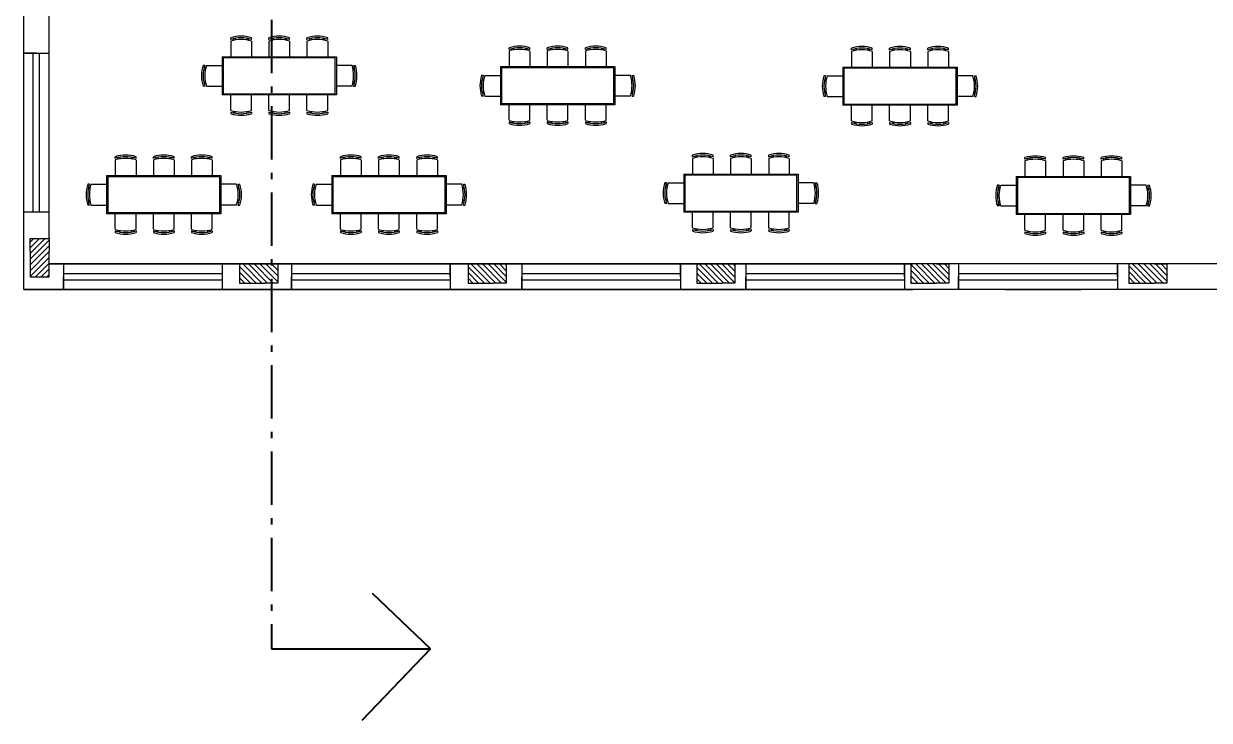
# Model space of a CAD drawing. Header units: millimetres. Extents: x 114 to 1075, y 58 to 426.
# Drawn here: x 541.7 to 560.37, y 193.38 to 204.35 of the extents above; entities that cross this region are included whole.
import ezdxf

# ---------------------------------------------------------------- set-up
doc = ezdxf.new("R2010")
doc.units = ezdxf.units.MM
doc.linetypes.add('ACAD_ISO02W100', pattern=[15, 12, -3])
doc.linetypes.add('ACAD_ISO10W100', pattern=[18, 12, -3, 0, -3])
for name, color, linetype in [('arredii', 80, 'Continuous'), ('infissi', 7, 'Continuous'), ('mura', 7, 'Continuous'), ('pilastri', 1, 'Continuous')]:
    doc.layers.add(name, color=color, linetype=linetype)

# ---------------------------------------------------------------- blocks, each defined once
blk = doc.blocks.new('pilastro 2')
at = {"layer": 'pilastri'}
h = blk.add_hatch(dxfattribs=at)
h.set_pattern_fill('ANSI31', color=256, scale=0.02)
h.paths.add_polyline_path([(14.581, -0.559), (14.581, -0.359), (14.281, -0.359), (14.281, -0.559), (14.281, -0.959), (14.581, -0.959)])
for p, q in [((14.281, -0.559), (14.281, -0.359)), ((14.281, -0.359), (14.581, -0.359)), ((14.581, -0.359), (14.581, -0.559)), ((14.281, -0.559), (14.281, -0.959)), ((14.581, -0.959), (14.581, -0.559)), ((14.281, -0.959), (14.581, -0.959))]:
    blk.add_line(p, q, dxfattribs=at)

msp = doc.modelspace()

# ---------------------------------------------------------------- linework, layer by layer
at = {"layer": 'arredii'}
for p, q in [((544.962, 204.105), (544.962, 204.13)), ((544.962, 204.079), (544.962, 203.833)), ((545.005, 204.091), (545.005, 204.117)), ((545.031, 204.122), (545.031, 204.096)), ((545.219, 204.122), (545.219, 204.096)), ((545.245, 204.091), (545.245, 204.117)), ((545.288, 204.105), (545.288, 204.13)), ((545.288, 204.079), (545.288, 203.833)), ((545.562, 204.105), (545.562, 204.13)), ((545.562, 204.079), (545.562, 203.833)), ((545.605, 204.091), (545.605, 204.117)), ((545.631, 204.122), (545.631, 204.096)), ((545.819, 204.122), (545.819, 204.096)), ((545.845, 204.091), (545.845, 204.117)), ((545.888, 204.105), (545.888, 204.13)), ((545.888, 204.079), (545.888, 203.833)), ((546.162, 204.105), (546.162, 204.13)), ((546.162, 204.079), (546.162, 203.833)), ((546.205, 204.091), (546.205, 204.117)), ((546.231, 204.122), (546.231, 204.096)), ((546.419, 204.122), (546.419, 204.096)), ((546.445, 204.091), (546.445, 204.117)), ((546.488, 204.105), (546.488, 204.13)), ((546.488, 204.079), (546.488, 203.833)), ((549.346, 203.948), (549.346, 203.974)), ((549.346, 203.922), (549.346, 203.677)), ((549.389, 203.934), (549.389, 203.96)), ((549.415, 203.965), (549.415, 203.94)), ((549.603, 203.965), (549.603, 203.94)), ((549.629, 203.934), (549.629, 203.96)), ((549.672, 203.948), (549.672, 203.974)), ((549.672, 203.922), (549.672, 203.677)), ((549.946, 203.948), (549.946, 203.974)), ((549.946, 203.922), (549.946, 203.677)), ((549.989, 203.934), (549.989, 203.96)), ((550.015, 203.965), (550.015, 203.94)), ((550.203, 203.965), (550.203, 203.94)), ((550.229, 203.934), (550.229, 203.96)), ((550.272, 203.948), (550.272, 203.974)), ((550.272, 203.922), (550.272, 203.677)), ((550.546, 203.948), (550.546, 203.974)), ((550.546, 203.922), (550.546, 203.677)), ((550.589, 203.934), (550.589, 203.96)), ((550.615, 203.965), (550.615, 203.94)), ((550.803, 203.965), (550.803, 203.94)), ((550.829, 203.934), (550.829, 203.96)), ((550.872, 203.948), (550.872, 203.974)), ((550.872, 203.922), (550.872, 203.677)), ((554.737, 203.941), (554.737, 203.966)), ((554.737, 203.915), (554.737, 203.669)), ((554.78, 203.927), (554.78, 203.953)), ((554.805, 203.958), (554.805, 203.932)), ((554.994, 203.958), (554.994, 203.932)), ((555.02, 203.927), (555.02, 203.953)), ((555.063, 203.941), (555.063, 203.966)), ((555.063, 203.915), (555.063, 203.669)), ((555.337, 203.941), (555.337, 203.966)), ((555.337, 203.915), (555.337, 203.669)), ((555.38, 203.927), (555.38, 203.953)), ((555.405, 203.958), (555.405, 203.932)), ((555.594, 203.958), (555.594, 203.932)), ((555.62, 203.927), (555.62, 203.953)), ((555.663, 203.941), (555.663, 203.966)), ((555.663, 203.915), (555.663, 203.669)), ((555.937, 203.941), (555.937, 203.966)), ((555.937, 203.915), (555.937, 203.669)), ((555.98, 203.927), (555.98, 203.953)), ((556.005, 203.958), (556.005, 203.932)), ((556.194, 203.958), (556.194, 203.932)), ((556.22, 203.927), (556.22, 203.953)), ((556.263, 203.941), (556.263, 203.966)), ((556.263, 203.915), (556.263, 203.669)), ((544.553, 203.696), (544.528, 203.696)), ((544.579, 203.696), (544.825, 203.696)), ((544.825, 203.833), (544.825, 203.233)), ((544.825, 203.833), (545.425, 203.833)), ((544.842, 203.816), (544.842, 203.25)), ((545.442, 203.816), (544.842, 203.816)), ((545.425, 203.833), (546.025, 203.833)), ((546.042, 203.816), (545.442, 203.816)), ((546.025, 203.833), (546.625, 203.833)), ((546.608, 203.816), (546.042, 203.816)), ((546.608, 203.25), (546.608, 203.816)), ((546.625, 203.833), (546.625, 203.233)), ((546.871, 203.696), (546.625, 203.696)), ((546.897, 203.696), (546.922, 203.696)), ((549.209, 203.677), (549.209, 203.077)), ((549.209, 203.677), (549.809, 203.677)), ((549.809, 203.677), (550.409, 203.677)), ((550.409, 203.677), (551.009, 203.677)), ((551.009, 203.677), (551.009, 203.077)), ((544.536, 203.627), (544.562, 203.627)), ((544.567, 203.653), (544.542, 203.653)), ((546.883, 203.653), (546.909, 203.653)), ((546.914, 203.627), (546.888, 203.627)), ((548.938, 203.539), (548.912, 203.539)), ((548.951, 203.497), (548.926, 203.497)), ((548.963, 203.539), (549.209, 203.539)), ((549.226, 203.659), (549.226, 203.094)), ((549.826, 203.659), (549.226, 203.659)), ((550.426, 203.659), (549.826, 203.659)), ((550.992, 203.659), (550.426, 203.659)), ((550.992, 203.094), (550.992, 203.659)), ((551.255, 203.539), (551.009, 203.539)), ((551.267, 203.497), (551.293, 203.497)), ((551.281, 203.539), (551.306, 203.539)), ((554.328, 203.532), (554.302, 203.532)), ((554.342, 203.489), (554.316, 203.489)), ((554.354, 203.532), (554.6, 203.532)), ((554.6, 203.669), (554.6, 203.069)), ((554.6, 203.669), (555.2, 203.669)), ((554.617, 203.652), (554.617, 203.086)), ((555.217, 203.652), (554.617, 203.652)), ((555.2, 203.669), (555.8, 203.669)), ((555.833, 203.652), (555.217, 203.652)), ((555.8, 203.669), (556.4, 203.669)), ((556.383, 203.652), (555.817, 203.652)), ((556.383, 203.086), (556.383, 203.652)), ((556.4, 203.669), (556.4, 203.069)), ((556.646, 203.532), (556.4, 203.532)), ((556.657, 203.489), (556.683, 203.489)), ((556.671, 203.532), (556.697, 203.532)), ((544.553, 203.37), (544.528, 203.37)), ((544.536, 203.439), (544.562, 203.439)), ((544.567, 203.413), (544.542, 203.413)), ((544.579, 203.37), (544.825, 203.37)), ((546.871, 203.37), (546.625, 203.37)), ((546.883, 203.413), (546.909, 203.413)), ((546.914, 203.439), (546.888, 203.439)), ((546.897, 203.37), (546.922, 203.37)), ((548.92, 203.471), (548.946, 203.471)), ((551.298, 203.471), (551.272, 203.471)), ((554.311, 203.463), (554.337, 203.463)), ((556.688, 203.463), (556.663, 203.463)), ((545.425, 203.233), (544.825, 203.233)), ((544.842, 203.25), (545.442, 203.25)), ((544.962, 202.987), (544.962, 203.233)), ((545.288, 202.987), (545.288, 203.233)), ((546.025, 203.233), (545.425, 203.233)), ((545.442, 203.25), (546.042, 203.25)), ((545.562, 202.987), (545.562, 203.233)), ((545.888, 202.987), (545.888, 203.233)), ((546.625, 203.233), (546.025, 203.233)), ((546.042, 203.25), (546.608, 203.25)), ((546.162, 202.987), (546.162, 203.233)), ((546.488, 202.987), (546.488, 203.233)), ((548.938, 203.214), (548.912, 203.214)), ((548.92, 203.282), (548.946, 203.282)), ((548.951, 203.257), (548.926, 203.257)), ((548.963, 203.214), (549.209, 203.214)), ((551.255, 203.214), (551.009, 203.214)), ((551.267, 203.257), (551.293, 203.257)), ((551.298, 203.282), (551.272, 203.282)), ((551.281, 203.214), (551.306, 203.214)), ((554.328, 203.206), (554.302, 203.206)), ((554.311, 203.275), (554.337, 203.275)), ((554.342, 203.249), (554.316, 203.249)), ((554.354, 203.206), (554.6, 203.206)), ((556.646, 203.206), (556.4, 203.206)), ((556.657, 203.249), (556.683, 203.249)), ((556.688, 203.275), (556.663, 203.275)), ((556.671, 203.206), (556.697, 203.206)), ((544.962, 202.961), (544.962, 202.936)), ((545.005, 202.975), (545.005, 202.95)), ((545.031, 202.944), (545.031, 202.97)), ((545.219, 202.944), (545.219, 202.97)), ((545.245, 202.975), (545.245, 202.95)), ((545.288, 202.961), (545.288, 202.936)), ((545.562, 202.961), (545.562, 202.936)), ((545.605, 202.975), (545.605, 202.95)), ((545.631, 202.944), (545.631, 202.97)), ((545.819, 202.944), (545.819, 202.97)), ((545.845, 202.975), (545.845, 202.95)), ((545.888, 202.961), (545.888, 202.936)), ((546.162, 202.961), (546.162, 202.936)), ((546.205, 202.975), (546.205, 202.95)), ((546.231, 202.944), (546.231, 202.97)), ((546.419, 202.944), (546.419, 202.97)), ((546.445, 202.975), (546.445, 202.95)), ((546.488, 202.961), (546.488, 202.936)), ((549.809, 203.077), (549.209, 203.077)), ((549.226, 203.094), (549.826, 203.094)), ((549.346, 202.831), (549.346, 203.077)), ((549.672, 202.831), (549.672, 203.077)), ((550.409, 203.077), (549.809, 203.077)), ((549.826, 203.094), (550.426, 203.094)), ((549.946, 202.831), (549.946, 203.077)), ((550.272, 202.831), (550.272, 203.077)), ((551.009, 203.077), (550.409, 203.077)), ((550.426, 203.094), (550.992, 203.094)), ((550.546, 202.831), (550.546, 203.077)), ((550.872, 202.831), (550.872, 203.077)), ((555.2, 203.069), (554.6, 203.069)), ((554.617, 203.086), (555.217, 203.086)), ((554.737, 202.823), (554.737, 203.069)), ((555.063, 202.823), (555.063, 203.069)), ((555.8, 203.069), (555.2, 203.069)), ((555.217, 203.086), (555.817, 203.086)), ((555.337, 202.823), (555.337, 203.069)), ((555.663, 202.823), (555.663, 203.069)), ((556.4, 203.069), (555.8, 203.069)), ((555.817, 203.086), (556.383, 203.086)), ((555.937, 202.823), (555.937, 203.069)), ((556.263, 202.823), (556.263, 203.069)), ((549.346, 202.805), (549.346, 202.779)), ((549.389, 202.819), (549.389, 202.793)), ((549.415, 202.788), (549.415, 202.813)), ((549.603, 202.788), (549.603, 202.813)), ((549.629, 202.819), (549.629, 202.793)), ((549.672, 202.805), (549.672, 202.779)), ((549.946, 202.805), (549.946, 202.779)), ((549.989, 202.819), (549.989, 202.793)), ((550.015, 202.788), (550.015, 202.813)), ((550.203, 202.788), (550.203, 202.813)), ((550.229, 202.819), (550.229, 202.793)), ((550.272, 202.805), (550.272, 202.779)), ((550.546, 202.805), (550.546, 202.779)), ((550.589, 202.819), (550.589, 202.793)), ((550.615, 202.788), (550.615, 202.813)), ((550.803, 202.788), (550.803, 202.813)), ((550.829, 202.819), (550.829, 202.793)), ((550.872, 202.805), (550.872, 202.779)), ((554.737, 202.798), (554.737, 202.772)), ((554.78, 202.811), (554.78, 202.786)), ((554.805, 202.78), (554.805, 202.806)), ((554.994, 202.78), (554.994, 202.806)), ((555.02, 202.811), (555.02, 202.786)), ((555.063, 202.798), (555.063, 202.772)), ((555.337, 202.798), (555.337, 202.772)), ((555.38, 202.811), (555.38, 202.786)), ((555.405, 202.78), (555.405, 202.806)), ((555.594, 202.78), (555.594, 202.806)), ((555.62, 202.811), (555.62, 202.786)), ((555.663, 202.798), (555.663, 202.772)), ((555.937, 202.798), (555.937, 202.772)), ((555.98, 202.811), (555.98, 202.786)), ((556.005, 202.78), (556.005, 202.806)), ((556.194, 202.78), (556.194, 202.806)), ((556.22, 202.811), (556.22, 202.786)), ((556.263, 202.798), (556.263, 202.772)), ((543.144, 202.232), (543.144, 202.258)), ((543.144, 202.206), (543.144, 201.96)), ((543.187, 202.218), (543.187, 202.244)), ((543.213, 202.249), (543.213, 202.223)), ((543.401, 202.249), (543.401, 202.223)), ((543.427, 202.218), (543.427, 202.244)), ((543.47, 202.232), (543.47, 202.258)), ((543.47, 202.206), (543.47, 201.96)), ((543.744, 202.232), (543.744, 202.258)), ((543.744, 202.206), (543.744, 201.96)), ((543.787, 202.218), (543.787, 202.244)), ((543.813, 202.249), (543.813, 202.223)), ((544.001, 202.249), (544.001, 202.223)), ((544.027, 202.218), (544.027, 202.244)), ((544.07, 202.232), (544.07, 202.258)), ((544.07, 202.206), (544.07, 201.96)), ((544.344, 202.232), (544.344, 202.258)), ((544.344, 202.206), (544.344, 201.96)), ((544.387, 202.218), (544.387, 202.244)), ((544.413, 202.249), (544.413, 202.223)), ((544.601, 202.249), (544.601, 202.223)), ((544.627, 202.218), (544.627, 202.244)), ((544.67, 202.232), (544.67, 202.258)), ((544.67, 202.206), (544.67, 201.96)), ((546.69, 202.232), (546.69, 202.258)), ((546.69, 202.206), (546.69, 201.96)), ((546.733, 202.218), (546.733, 202.244)), ((546.759, 202.249), (546.759, 202.223)), ((546.947, 202.249), (546.947, 202.223)), ((546.973, 202.218), (546.973, 202.244)), ((547.016, 202.232), (547.016, 202.258)), ((547.016, 202.206), (547.016, 201.96)), ((547.29, 202.232), (547.29, 202.258)), ((547.29, 202.206), (547.29, 201.96)), ((547.333, 202.218), (547.333, 202.244)), ((547.359, 202.249), (547.359, 202.223)), ((547.547, 202.249), (547.547, 202.223)), ((547.573, 202.218), (547.573, 202.244)), ((547.616, 202.232), (547.616, 202.258)), ((547.616, 202.206), (547.616, 201.96)), ((547.89, 202.232), (547.89, 202.258)), ((547.89, 202.206), (547.89, 201.96)), ((547.933, 202.218), (547.933, 202.244)), ((547.959, 202.249), (547.959, 202.223)), ((548.147, 202.249), (548.147, 202.223)), ((548.173, 202.218), (548.173, 202.244)), ((548.216, 202.232), (548.216, 202.258)), ((548.216, 202.206), (548.216, 201.96)), ((552.232, 202.256), (552.232, 202.282)), ((552.232, 202.231), (552.232, 201.985)), ((552.274, 202.243), (552.274, 202.268)), ((552.3, 202.274), (552.3, 202.248)), ((552.489, 202.274), (552.489, 202.248)), ((552.514, 202.243), (552.514, 202.268)), ((552.557, 202.256), (552.557, 202.282)), ((552.557, 202.231), (552.557, 201.985)), ((552.832, 202.256), (552.832, 202.282)), ((552.832, 202.231), (552.832, 201.985)), ((552.874, 202.243), (552.874, 202.268)), ((552.9, 202.274), (552.9, 202.248)), ((553.089, 202.274), (553.089, 202.248)), ((553.114, 202.243), (553.114, 202.268)), ((553.157, 202.256), (553.157, 202.282)), ((553.157, 202.231), (553.157, 201.985)), ((553.432, 202.256), (553.432, 202.282)), ((553.432, 202.231), (553.432, 201.985)), ((553.474, 202.243), (553.474, 202.268)), ((553.5, 202.274), (553.5, 202.248)), ((553.689, 202.274), (553.689, 202.248)), ((553.714, 202.243), (553.714, 202.268)), ((553.757, 202.256), (553.757, 202.282)), ((553.757, 202.231), (553.757, 201.985)), ((557.468, 202.217), (557.468, 202.243)), ((557.468, 202.192), (557.468, 201.946)), ((557.51, 202.204), (557.51, 202.229)), ((557.536, 202.235), (557.536, 202.209)), ((557.725, 202.235), (557.725, 202.209)), ((557.75, 202.204), (557.75, 202.229)), ((557.793, 202.217), (557.793, 202.243)), ((557.793, 202.192), (557.793, 201.946)), ((558.068, 202.217), (558.068, 202.243)), ((558.068, 202.192), (558.068, 201.946)), ((558.11, 202.204), (558.11, 202.229)), ((558.136, 202.235), (558.136, 202.209)), ((558.325, 202.235), (558.325, 202.209)), ((558.35, 202.204), (558.35, 202.229)), ((558.393, 202.217), (558.393, 202.243)), ((558.393, 202.192), (558.393, 201.946)), ((558.668, 202.217), (558.668, 202.243)), ((558.668, 202.192), (558.668, 201.946)), ((558.71, 202.204), (558.71, 202.229)), ((558.736, 202.235), (558.736, 202.209)), ((558.925, 202.235), (558.925, 202.209)), ((558.95, 202.204), (558.95, 202.229)), ((558.993, 202.217), (558.993, 202.243)), ((558.993, 202.192), (558.993, 201.946)), ((542.735, 201.823), (542.71, 201.823)), ((542.761, 201.823), (543.007, 201.823)), ((543.007, 201.96), (543.007, 201.36)), ((543.007, 201.96), (543.607, 201.96)), ((543.024, 201.943), (543.024, 201.377)), ((543.624, 201.943), (543.024, 201.943)), ((543.607, 201.96), (544.207, 201.96)), ((544.224, 201.943), (543.624, 201.943)), ((544.207, 201.96), (544.807, 201.96)), ((544.79, 201.943), (544.224, 201.943)), ((544.79, 201.377), (544.79, 201.943)), ((544.807, 201.96), (544.807, 201.36)), ((545.053, 201.823), (544.807, 201.823)), ((545.079, 201.823), (545.104, 201.823)), ((546.281, 201.823), (546.256, 201.823)), ((546.307, 201.823), (546.553, 201.823)), ((546.553, 201.96), (546.553, 201.36)), ((546.553, 201.96), (547.153, 201.96)), ((546.57, 201.943), (546.57, 201.377)), ((547.17, 201.943), (546.57, 201.943)), ((547.153, 201.96), (547.753, 201.96)), ((547.77, 201.943), (547.17, 201.943)), ((547.753, 201.96), (548.353, 201.96)), ((548.336, 201.943), (547.77, 201.943)), ((548.336, 201.377), (548.336, 201.943)), ((548.353, 201.96), (548.353, 201.36)), ((548.599, 201.823), (548.353, 201.823)), ((548.625, 201.823), (548.65, 201.823)), ((551.823, 201.848), (551.797, 201.848)), ((551.837, 201.805), (551.811, 201.805)), ((551.849, 201.848), (552.094, 201.848)), ((552.094, 201.985), (552.094, 201.385)), ((552.094, 201.985), (552.694, 201.985)), ((552.112, 201.968), (552.112, 201.402)), ((552.712, 201.968), (552.112, 201.968)), ((552.694, 201.985), (553.294, 201.985)), ((553.312, 201.968), (552.712, 201.968)), ((553.294, 201.985), (553.894, 201.985)), ((553.877, 201.968), (553.312, 201.968)), ((553.877, 201.402), (553.877, 201.968)), ((553.894, 201.985), (553.894, 201.385)), ((554.14, 201.848), (553.894, 201.848)), ((554.152, 201.805), (554.178, 201.805)), ((554.166, 201.848), (554.192, 201.848)), ((557.059, 201.809), (557.033, 201.809)), ((557.085, 201.809), (557.33, 201.809)), ((557.33, 201.946), (557.33, 201.346)), ((557.33, 201.946), (557.93, 201.946)), ((557.348, 201.929), (557.348, 201.363)), ((557.948, 201.929), (557.348, 201.929)), ((557.93, 201.946), (558.53, 201.946)), ((558.548, 201.929), (557.948, 201.929)), ((558.53, 201.946), (559.13, 201.946)), ((559.113, 201.929), (558.548, 201.929)), ((559.113, 201.363), (559.113, 201.929)), ((559.13, 201.946), (559.13, 201.346)), ((559.376, 201.809), (559.13, 201.809)), ((559.402, 201.809), (559.428, 201.809)), ((542.718, 201.755), (542.744, 201.755)), ((542.749, 201.78), (542.724, 201.78)), ((545.065, 201.78), (545.091, 201.78)), ((545.096, 201.755), (545.07, 201.755)), ((546.264, 201.755), (546.29, 201.755)), ((546.295, 201.78), (546.27, 201.78)), ((548.611, 201.78), (548.637, 201.78)), ((548.642, 201.755), (548.616, 201.755)), ((551.806, 201.779), (551.831, 201.779)), ((554.183, 201.779), (554.158, 201.779)), ((557.042, 201.74), (557.067, 201.74)), ((557.073, 201.766), (557.047, 201.766)), ((559.388, 201.766), (559.414, 201.766)), ((559.419, 201.74), (559.394, 201.74)), ((542.735, 201.497), (542.71, 201.497)), ((542.718, 201.566), (542.744, 201.566)), ((542.749, 201.54), (542.724, 201.54)), ((542.761, 201.497), (543.007, 201.497)), ((545.053, 201.497), (544.807, 201.497)), ((545.065, 201.54), (545.091, 201.54)), ((545.096, 201.566), (545.07, 201.566)), ((545.079, 201.497), (545.104, 201.497)), ((546.281, 201.497), (546.256, 201.497)), ((546.264, 201.566), (546.29, 201.566)), ((546.295, 201.54), (546.27, 201.54)), ((546.307, 201.497), (546.553, 201.497)), ((548.599, 201.497), (548.353, 201.497)), ((548.611, 201.54), (548.637, 201.54)), ((548.642, 201.566), (548.616, 201.566)), ((548.625, 201.497), (548.65, 201.497)), ((551.823, 201.522), (551.797, 201.522)), ((551.806, 201.591), (551.831, 201.591)), ((551.837, 201.565), (551.811, 201.565)), ((551.849, 201.522), (552.094, 201.522)), ((554.14, 201.522), (553.894, 201.522)), ((554.152, 201.565), (554.178, 201.565)), ((554.183, 201.591), (554.158, 201.591)), ((554.166, 201.522), (554.192, 201.522)), ((557.059, 201.483), (557.033, 201.483)), ((557.042, 201.552), (557.067, 201.552)), ((557.073, 201.526), (557.047, 201.526)), ((557.085, 201.483), (557.33, 201.483)), ((559.376, 201.483), (559.13, 201.483)), ((559.388, 201.526), (559.414, 201.526)), ((559.419, 201.552), (559.394, 201.552)), ((559.402, 201.483), (559.428, 201.483)), ((543.607, 201.36), (543.007, 201.36)), ((543.024, 201.377), (543.624, 201.377)), ((543.144, 201.114), (543.144, 201.36)), ((543.47, 201.114), (543.47, 201.36)), ((544.207, 201.36), (543.607, 201.36)), ((543.624, 201.377), (544.224, 201.377)), ((543.744, 201.114), (543.744, 201.36)), ((544.07, 201.114), (544.07, 201.36)), ((544.807, 201.36), (544.207, 201.36)), ((544.224, 201.377), (544.79, 201.377)), ((544.344, 201.114), (544.344, 201.36)), ((544.67, 201.114), (544.67, 201.36)), ((547.153, 201.36), (546.553, 201.36)), ((546.57, 201.377), (547.17, 201.377)), ((546.69, 201.114), (546.69, 201.36)), ((547.016, 201.114), (547.016, 201.36)), ((547.753, 201.36), (547.153, 201.36)), ((547.17, 201.377), (547.77, 201.377)), ((547.29, 201.114), (547.29, 201.36)), ((547.616, 201.114), (547.616, 201.36)), ((548.353, 201.36), (547.753, 201.36)), ((547.77, 201.377), (548.336, 201.377)), ((547.89, 201.114), (547.89, 201.36)), ((548.216, 201.114), (548.216, 201.36)), ((552.694, 201.385), (552.094, 201.385)), ((552.112, 201.402), (552.712, 201.402)), ((552.232, 201.139), (552.232, 201.385)), ((552.557, 201.139), (552.557, 201.385)), ((553.294, 201.385), (552.694, 201.385)), ((552.712, 201.402), (553.312, 201.402)), ((552.832, 201.139), (552.832, 201.385)), ((553.157, 201.139), (553.157, 201.385)), ((553.894, 201.385), (553.294, 201.385)), ((553.312, 201.402), (553.877, 201.402)), ((553.432, 201.139), (553.432, 201.385)), ((553.757, 201.139), (553.757, 201.385)), ((557.93, 201.346), (557.33, 201.346)), ((557.348, 201.363), (557.948, 201.363)), ((557.468, 201.1), (557.468, 201.346)), ((557.793, 201.1), (557.793, 201.346)), ((558.53, 201.346), (557.93, 201.346)), ((557.948, 201.363), (558.548, 201.363)), ((558.068, 201.1), (558.068, 201.346)), ((558.393, 201.1), (558.393, 201.346)), ((559.13, 201.346), (558.53, 201.346)), ((558.548, 201.363), (559.113, 201.363)), ((558.668, 201.1), (558.668, 201.346)), ((558.993, 201.1), (558.993, 201.346)), ((543.144, 201.089), (543.144, 201.063)), ((543.187, 201.102), (543.187, 201.077)), ((543.213, 201.071), (543.213, 201.097)), ((543.401, 201.071), (543.401, 201.097)), ((543.427, 201.102), (543.427, 201.077)), ((543.47, 201.089), (543.47, 201.063)), ((543.744, 201.089), (543.744, 201.063)), ((543.787, 201.102), (543.787, 201.077)), ((543.813, 201.071), (543.813, 201.097)), ((544.001, 201.071), (544.001, 201.097)), ((544.027, 201.102), (544.027, 201.077)), ((544.07, 201.089), (544.07, 201.063)), ((544.344, 201.089), (544.344, 201.063)), ((544.387, 201.102), (544.387, 201.077)), ((544.413, 201.071), (544.413, 201.097)), ((544.601, 201.071), (544.601, 201.097)), ((544.627, 201.102), (544.627, 201.077)), ((544.67, 201.089), (544.67, 201.063)), ((546.69, 201.089), (546.69, 201.063)), ((546.733, 201.102), (546.733, 201.077)), ((546.759, 201.071), (546.759, 201.097)), ((546.947, 201.071), (546.947, 201.097)), ((546.973, 201.102), (546.973, 201.077)), ((547.016, 201.089), (547.016, 201.063)), ((547.29, 201.089), (547.29, 201.063)), ((547.333, 201.102), (547.333, 201.077)), ((547.359, 201.071), (547.359, 201.097)), ((547.547, 201.071), (547.547, 201.097)), ((547.573, 201.102), (547.573, 201.077)), ((547.616, 201.089), (547.616, 201.063)), ((547.89, 201.089), (547.89, 201.063)), ((547.933, 201.102), (547.933, 201.077)), ((547.959, 201.071), (547.959, 201.097)), ((548.147, 201.071), (548.147, 201.097)), ((548.173, 201.102), (548.173, 201.077)), ((548.216, 201.089), (548.216, 201.063)), ((552.232, 201.113), (552.232, 201.088)), ((552.274, 201.127), (552.274, 201.101)), ((552.3, 201.096), (552.3, 201.122)), ((552.489, 201.096), (552.489, 201.122)), ((552.514, 201.127), (552.514, 201.101)), ((552.557, 201.113), (552.557, 201.088)), ((552.832, 201.113), (552.832, 201.088)), ((552.874, 201.127), (552.874, 201.101)), ((552.9, 201.096), (552.9, 201.122)), ((553.089, 201.096), (553.089, 201.122)), ((553.114, 201.127), (553.114, 201.101)), ((553.157, 201.113), (553.157, 201.088)), ((553.432, 201.113), (553.432, 201.088)), ((553.474, 201.127), (553.474, 201.101)), ((553.5, 201.096), (553.5, 201.122)), ((553.689, 201.096), (553.689, 201.122)), ((553.714, 201.127), (553.714, 201.101)), ((553.757, 201.113), (553.757, 201.088)), ((557.468, 201.074), (557.468, 201.049)), ((557.51, 201.088), (557.51, 201.062)), ((557.536, 201.057), (557.536, 201.083)), ((557.725, 201.057), (557.725, 201.083)), ((557.75, 201.088), (557.75, 201.062)), ((557.793, 201.074), (557.793, 201.049)), ((558.068, 201.074), (558.068, 201.049)), ((558.11, 201.088), (558.11, 201.062)), ((558.136, 201.057), (558.136, 201.083)), ((558.325, 201.057), (558.325, 201.083)), ((558.35, 201.088), (558.35, 201.062)), ((558.393, 201.074), (558.393, 201.049)), ((558.668, 201.074), (558.668, 201.049)), ((558.71, 201.088), (558.71, 201.062)), ((558.736, 201.057), (558.736, 201.083)), ((558.925, 201.057), (558.925, 201.083)), ((558.95, 201.088), (558.95, 201.062)), ((558.993, 201.074), (558.993, 201.049))]:
    msp.add_line(p, q, dxfattribs=at)
for centre, start, end in [((545.125, 203.628), 72.0547, 107.9453), ((545.125, 203.602), 72.0547, 107.9453), ((545.125, 203.576), 72.0547, 107.9453), ((545.725, 203.628), 72.0547, 107.9453), ((545.725, 203.602), 72.0547, 107.9453), ((545.725, 203.576), 72.0547, 107.9453), ((546.325, 203.628), 72.0547, 107.9453), ((546.325, 203.602), 72.0547, 107.9453), ((546.325, 203.576), 72.0547, 107.9453), ((549.509, 203.471), 72.0547, 107.9453), ((549.509, 203.445), 72.0547, 107.9453), ((549.509, 203.42), 72.0547, 107.9453), ((550.109, 203.471), 72.0547, 107.9453), ((550.109, 203.445), 72.0547, 107.9453), ((550.109, 203.42), 72.0547, 107.9453), ((550.709, 203.471), 72.0547, 107.9453), ((550.709, 203.445), 72.0547, 107.9453), ((550.709, 203.42), 72.0547, 107.9453), ((554.9, 203.464), 72.0547, 107.9453), ((554.9, 203.438), 72.0547, 107.9453), ((554.9, 203.412), 72.0547, 107.9453), ((555.5, 203.464), 72.0547, 107.9453), ((555.5, 203.438), 72.0547, 107.9453), ((555.5, 203.412), 72.0547, 107.9453), ((556.1, 203.464), 72.0547, 107.9453), ((556.1, 203.438), 72.0547, 107.9453), ((556.1, 203.412), 72.0547, 107.9453), ((545.031, 203.533), 162.0547, 197.9453), ((545.056, 203.533), 162.0547, 197.9453), ((545.082, 203.533), 162.0547, 197.9453), ((546.368, 203.533), 342.0547, 17.9453), ((546.394, 203.533), 342.0547, 17.9453), ((546.42, 203.533), 342.0547, 17.9453), ((549.415, 203.377), 162.0547, 197.9453), ((549.44, 203.377), 162.0547, 197.9453), ((549.466, 203.377), 162.0547, 197.9453), ((550.752, 203.377), 342.0547, 17.9453), ((550.778, 203.377), 342.0547, 17.9453), ((550.804, 203.377), 342.0547, 17.9453), ((554.805, 203.369), 162.0547, 197.9453), ((554.831, 203.369), 162.0547, 197.9453), ((554.857, 203.369), 162.0547, 197.9453), ((556.143, 203.369), 342.0547, 17.9453), ((556.168, 203.369), 342.0547, 17.9453), ((556.194, 203.369), 342.0547, 17.9453), ((545.125, 203.49), 252.0547, 287.9453), ((545.125, 203.464), 252.0547, 287.9453), ((545.125, 203.439), 252.0547, 287.9453), ((545.725, 203.49), 252.0547, 287.9453), ((545.725, 203.464), 252.0547, 287.9453), ((545.725, 203.439), 252.0547, 287.9453), ((546.325, 203.49), 252.0547, 287.9453), ((546.325, 203.464), 252.0547, 287.9453), ((546.325, 203.439), 252.0547, 287.9453), ((549.509, 203.334), 252.0547, 287.9453), ((549.509, 203.308), 252.0547, 287.9453), ((549.509, 203.282), 252.0547, 287.9453), ((550.109, 203.334), 252.0547, 287.9453), ((550.109, 203.308), 252.0547, 287.9453), ((550.109, 203.282), 252.0547, 287.9453), ((550.709, 203.334), 252.0547, 287.9453), ((550.709, 203.308), 252.0547, 287.9453), ((550.709, 203.282), 252.0547, 287.9453), ((554.9, 203.326), 252.0547, 287.9453), ((554.9, 203.3), 252.0547, 287.9453), ((554.9, 203.275), 252.0547, 287.9453), ((555.5, 203.326), 252.0547, 287.9453), ((555.5, 203.3), 252.0547, 287.9453), ((555.5, 203.275), 252.0547, 287.9453), ((556.1, 203.326), 252.0547, 287.9453), ((556.1, 203.3), 252.0547, 287.9453), ((556.1, 203.275), 252.0547, 287.9453), ((543.307, 201.755), 72.0547, 107.9453), ((543.307, 201.729), 72.0547, 107.9453), ((543.307, 201.703), 72.0547, 107.9453), ((543.907, 201.755), 72.0547, 107.9453), ((543.907, 201.729), 72.0547, 107.9453), ((543.907, 201.703), 72.0547, 107.9453), ((544.507, 201.755), 72.0547, 107.9453), ((544.507, 201.729), 72.0547, 107.9453), ((544.507, 201.703), 72.0547, 107.9453), ((546.853, 201.755), 72.0547, 107.9453), ((546.853, 201.729), 72.0547, 107.9453), ((546.853, 201.703), 72.0547, 107.9453), ((547.453, 201.755), 72.0547, 107.9453), ((547.453, 201.729), 72.0547, 107.9453), ((547.453, 201.703), 72.0547, 107.9453), ((548.053, 201.755), 72.0547, 107.9453), ((548.053, 201.729), 72.0547, 107.9453), ((548.053, 201.703), 72.0547, 107.9453), ((552.394, 201.779), 72.0547, 107.9453), ((552.394, 201.754), 72.0547, 107.9453), ((552.394, 201.728), 72.0547, 107.9453), ((552.994, 201.779), 72.0547, 107.9453), ((552.994, 201.754), 72.0547, 107.9453), ((552.994, 201.728), 72.0547, 107.9453), ((553.594, 201.779), 72.0547, 107.9453), ((553.594, 201.754), 72.0547, 107.9453), ((553.594, 201.728), 72.0547, 107.9453), ((557.63, 201.74), 72.0547, 107.9453), ((557.63, 201.715), 72.0547, 107.9453), ((557.63, 201.689), 72.0547, 107.9453), ((558.23, 201.74), 72.0547, 107.9453), ((558.23, 201.715), 72.0547, 107.9453), ((558.23, 201.689), 72.0547, 107.9453), ((558.83, 201.74), 72.0547, 107.9453), ((558.83, 201.715), 72.0547, 107.9453), ((558.83, 201.689), 72.0547, 107.9453), ((543.213, 201.66), 162.0547, 197.9453), ((543.238, 201.66), 162.0547, 197.9453), ((543.264, 201.66), 162.0547, 197.9453), ((544.55, 201.66), 342.0547, 17.9453), ((544.576, 201.66), 342.0547, 17.9453), ((544.602, 201.66), 342.0547, 17.9453), ((546.759, 201.66), 162.0547, 197.9453), ((546.784, 201.66), 162.0547, 197.9453), ((546.81, 201.66), 162.0547, 197.9453), ((548.096, 201.66), 342.0547, 17.9453), ((548.122, 201.66), 342.0547, 17.9453), ((548.147, 201.66), 342.0547, 17.9453), ((552.3, 201.685), 162.0547, 197.9453), ((552.326, 201.685), 162.0547, 197.9453), ((552.351, 201.685), 162.0547, 197.9453), ((553.638, 201.685), 342.0547, 17.9453), ((553.663, 201.685), 342.0547, 17.9453), ((553.689, 201.685), 342.0547, 17.9453), ((557.536, 201.646), 162.0547, 197.9453), ((557.562, 201.646), 162.0547, 197.9453), ((557.587, 201.646), 162.0547, 197.9453), ((558.873, 201.646), 342.0547, 17.9453), ((558.899, 201.646), 342.0547, 17.9453), ((558.925, 201.646), 342.0547, 17.9453), ((543.307, 201.617), 252.0547, 287.9453), ((543.307, 201.592), 252.0547, 287.9453), ((543.307, 201.566), 252.0547, 287.9453), ((543.907, 201.617), 252.0547, 287.9453), ((543.907, 201.592), 252.0547, 287.9453), ((543.907, 201.566), 252.0547, 287.9453), ((544.507, 201.617), 252.0547, 287.9453), ((544.507, 201.592), 252.0547, 287.9453), ((544.507, 201.566), 252.0547, 287.9453), ((546.853, 201.617), 252.0547, 287.9453), ((546.853, 201.592), 252.0547, 287.9453), ((546.853, 201.566), 252.0547, 287.9453), ((547.453, 201.617), 252.0547, 287.9453), ((547.453, 201.592), 252.0547, 287.9453), ((547.453, 201.566), 252.0547, 287.9453), ((548.053, 201.617), 252.0547, 287.9453), ((548.053, 201.592), 252.0547, 287.9453), ((548.053, 201.566), 252.0547, 287.9453), ((552.394, 201.642), 252.0547, 287.9453), ((552.394, 201.616), 252.0547, 287.9453), ((552.394, 201.59), 252.0547, 287.9453), ((552.994, 201.642), 252.0547, 287.9453), ((552.994, 201.616), 252.0547, 287.9453), ((552.994, 201.59), 252.0547, 287.9453), ((553.594, 201.642), 252.0547, 287.9453), ((553.594, 201.616), 252.0547, 287.9453), ((553.594, 201.59), 252.0547, 287.9453), ((557.63, 201.603), 252.0547, 287.9453), ((557.63, 201.577), 252.0547, 287.9453), ((558.23, 201.603), 252.0547, 287.9453), ((558.23, 201.577), 252.0547, 287.9453), ((558.83, 201.603), 252.0547, 287.9453), ((558.83, 201.577), 252.0547, 287.9453), ((557.63, 201.551), 252.0547, 287.9453), ((558.23, 201.551), 252.0547, 287.9453), ((558.83, 201.551), 252.0547, 287.9453)]:
    msp.add_arc(centre, 0.529, start, end, dxfattribs=at)
at = {"layer": 'infissi', "color": 6, "linetype": 'ACAD_ISO10W100', "lineweight": 40, "ltscale": 0.07}
msp.add_line((545.601, 219.374), (545.601, 194.504), dxfattribs=at)
at = {"layer": 'infissi', "linetype": 'ACAD_ISO02W100', "lineweight": 40}
for p, q in [((548.105, 194.504), (547.193, 195.375)), ((545.601, 194.504), (548.105, 194.504)), ((548.105, 194.504), (547.032, 193.38)), ((547.032, 193.38), (548.105, 194.504))]:
    msp.add_line(p, q, dxfattribs=at)
at = {"layer": 'mura'}
for p, q in [((541.702, 200.168), (541.702, 214.168)), ((541.902, 203.888), (541.702, 203.888)), ((541.702, 203.888), (542.102, 203.888)), ((541.852, 201.388), (541.852, 203.888)), ((541.952, 201.388), (541.952, 203.888)), ((541.702, 201.388), (542.102, 201.388)), ((542.102, 200.568), (553.702, 200.568)), ((566.302, 200.568), (542.102, 200.568)), ((542.326, 200.568), (542.326, 200.168)), ((544.826, 200.568), (544.826, 200.168)), ((545.919, 200.568), (545.919, 200.168)), ((548.419, 200.368), (548.419, 200.568)), ((548.419, 200.568), (548.419, 200.168)), ((549.544, 200.568), (549.544, 200.168)), ((552.044, 200.368), (552.044, 200.568)), ((552.044, 200.568), (552.044, 200.168)), ((553.071, 200.568), (553.071, 200.168)), ((553.702, 200.568), (555.702, 200.568)), ((555.571, 200.368), (555.571, 200.568)), ((555.571, 200.568), (555.571, 200.168)), ((556.422, 200.568), (556.422, 200.168)), ((558.352, 200.568), (557.752, 200.568)), ((558.922, 200.368), (558.922, 200.568)), ((558.922, 200.568), (558.922, 200.168)), ((542.326, 200.418), (544.826, 200.418)), ((542.326, 200.168), (542.326, 200.368)), ((542.326, 200.168), (542.326, 200.368)), ((542.326, 200.318), (544.826, 200.318)), ((545.919, 200.418), (548.419, 200.418)), ((545.919, 200.168), (545.919, 200.368)), ((545.919, 200.318), (548.419, 200.318)), ((549.544, 200.418), (552.044, 200.418)), ((549.544, 200.168), (549.544, 200.368)), ((549.544, 200.318), (552.044, 200.318)), ((553.071, 200.418), (555.571, 200.418)), ((553.071, 200.168), (553.071, 200.368)), ((553.071, 200.318), (555.571, 200.318)), ((556.422, 200.418), (558.922, 200.418)), ((556.422, 200.168), (556.422, 200.368)), ((556.422, 200.318), (558.922, 200.318)), ((566.702, 200.168), (541.702, 200.168)), ((541.702, 200.168), (553.702, 200.168)), ((553.702, 200.168), (555.702, 200.168)), ((557.152, 200.168), (558.352, 200.168))]:
    msp.add_line(p, q, dxfattribs=at)
at = {"layer": 'mura', "color": 7, "true_color": 0xffffff}
msp.add_line((542.102, 200.968), (542.102, 213.768), dxfattribs=at)

# ---------------------------------------------------------------- block references
at = {"layer": 'pilastri'}
msp.add_blockref('pilastro 2', (527.521, 201.327), dxfattribs=at)
at = {"layer": 'pilastri', "rotation": 270}
for p in [(546.06, 214.849), (549.66, 214.849), (553.26, 214.849), (556.627, 214.849), (560.06, 214.849)]:
    msp.add_blockref('pilastro 2', p, dxfattribs=at)

doc.saveas('drawing.dxf')
